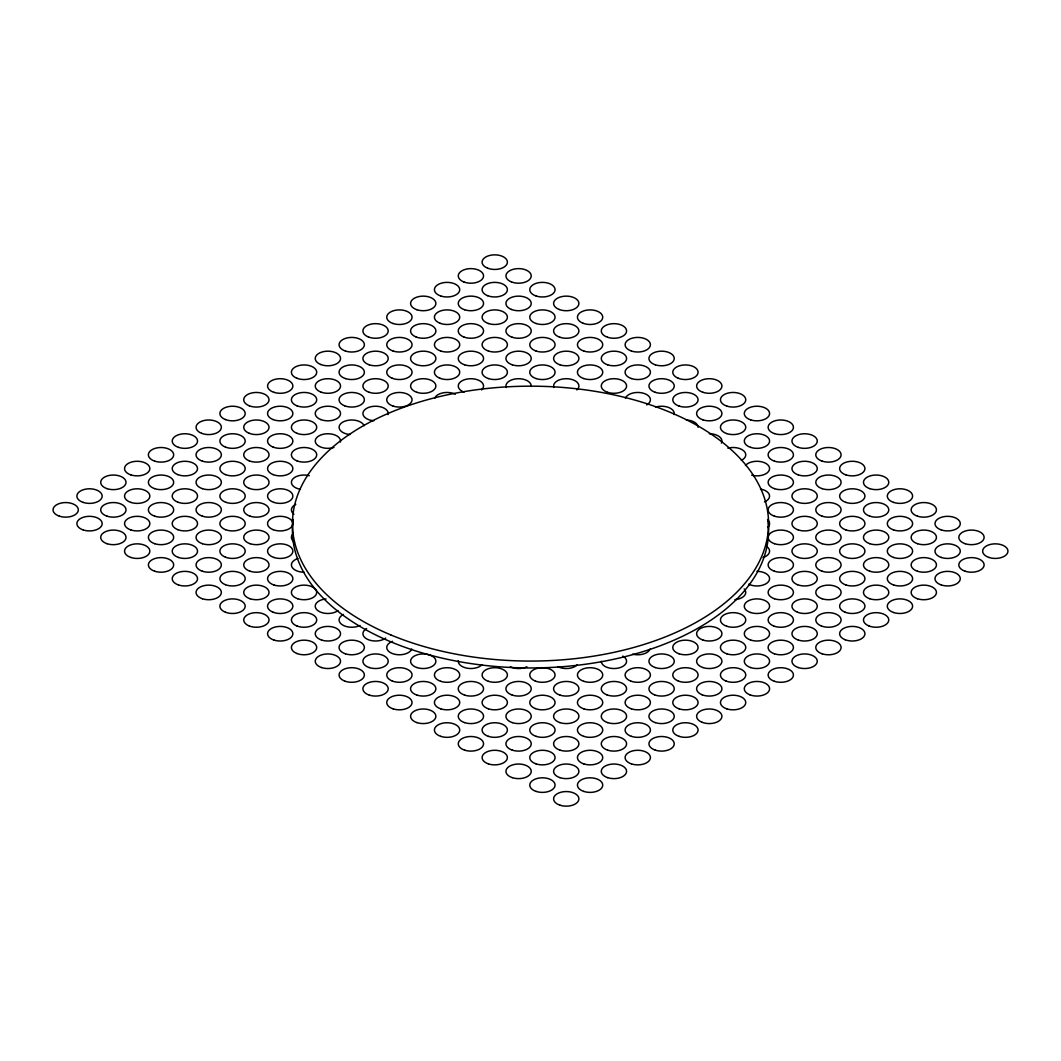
<?xml version="1.0" encoding="UTF-8"?>
<svg xmlns="http://www.w3.org/2000/svg" width="1061" height="1061" viewBox="0 0 1061 1061"><rect width="100%" height="100%" fill="white"/><g stroke="black" fill="none" stroke-linecap="round" stroke-linejoin="round"><path stroke-width="1.5" d="M625.406 398.207A12.639 7.294 0 0 1 643.828 393.352A12.639 7.294 0 0 1 646.706 404.917M655.539 407.119A12.639 7.294 0 0 1 668.815 407.53A12.639 7.294 0 0 1 674.106 414.559M686.334 420.01A12.639 7.294 0 0 1 698.072 427.291M709.278 433.75A12.639 7.294 0 0 1 721.4 443.1M727.859 448.166A12.639 7.294 0 0 1 743.748 450.859A12.639 7.294 0 0 1 741.387 460.328M745.445 465.54A12.639 7.294 0 0 1 762.196 461.933A12.639 7.294 0 0 1 768.443 471.601A12.639 7.294 0 0 1 751.692 475.209M553.908 387.557A12.639 7.294 0 0 1 568.497 378.817A12.639 7.294 0 0 1 576.892 389.944M760.512 489.094A12.639 7.294 0 0 1 769.384 494.797A12.639 7.294 0 0 1 764.517 501.933M506.23 387.557A12.639 7.294 0 0 1 517.675 378.724A12.639 7.294 0 0 1 531.19 386.522M767.58 519.678A12.639 7.294 0 0 1 767.58 527.569M464.081 392.146A12.639 7.294 0 0 1 460.275 382.053A12.639 7.294 0 0 1 477.742 379.865A12.639 7.294 0 0 1 481.548 389.944M766.493 546.362A12.639 7.294 0 0 1 763.005 557.542M434.718 398.207A12.639 7.294 0 0 1 455.355 394.241M756.944 571.362A12.639 7.294 0 0 1 768.787 581.216A12.639 7.294 0 0 1 748.668 584.187M744.199 588.935A12.639 7.294 0 0 1 734.902 599.651M373.764 420.753A12.639 7.294 0 0 1 363.048 412.49A12.639 7.294 0 0 1 377.358 406.297A12.639 7.294 0 0 1 388.074 414.559M349.931 434.506A12.639 7.294 0 0 1 339.096 427.119A12.639 7.294 0 0 1 350.528 420.023A12.639 7.294 0 0 1 364.082 425.74M333.95 447.45A12.639 7.294 0 0 1 315.767 443.1A12.639 7.294 0 0 1 326.987 433.763A12.639 7.294 0 0 1 340.409 442.092M650.114 649.027A12.639 7.294 0 0 1 632.515 654.12M300.488 489.333A12.639 7.294 0 0 1 292.213 479.784A12.639 7.294 0 0 1 309.308 475.699M622.86 656.083A12.639 7.294 0 0 1 618.762 667.979A12.639 7.294 0 0 1 601.282 661.242M293.937 514.227A12.639 7.294 0 0 1 295.78 504.346M577.343 664.73A12.639 7.294 0 0 1 557.98 666.759M294.507 542.158A12.639 7.294 0 0 1 293.42 533.431M526.866 666.759A12.639 7.294 0 0 1 510.301 666.759M304.056 572.197A12.639 7.294 0 0 1 291.802 566.707A12.639 7.294 0 0 1 297.995 558.497M481.999 664.73A12.639 7.294 0 0 1 467.344 668.244A12.639 7.294 0 0 1 458.299 660.711M338.008 610.566A12.639 7.294 0 0 1 317.014 609.916A12.639 7.294 0 0 1 326.098 598.961M360.011 625.473A12.639 7.294 0 0 1 342.172 624.73A12.639 7.294 0 0 1 343.446 614.438M385.687 638.085A12.639 7.294 0 0 1 367.292 639.226A12.639 7.294 0 0 1 366.629 628.55M411.748 649.027A12.639 7.294 0 0 1 392.185 653.47A12.639 7.294 0 0 1 392.57 641.335M767.806 519.452A238.075 137.453 0 0 1 530.5 667.953A238.075 137.453 0 0 1 293.194 519.452M487.662 268.194A12.639 7.294 0 0 0 507.357 262.664A12.639 7.294 0 0 0 489.227 255.582A12.639 7.294 0 0 0 487.662 268.194M511.495 281.947A12.639 7.294 0 0 0 531.19 276.43A12.639 7.294 0 0 0 513.06 269.348A12.639 7.294 0 0 0 511.495 281.947M536.097 295.992A12.639 7.294 0 0 0 555.062 289.666A12.639 7.294 0 0 0 536.097 283.353A12.639 7.294 0 0 0 536.097 295.992M559.174 309.48A12.639 7.294 0 0 0 578.868 303.95A12.639 7.294 0 0 0 560.725 296.868A12.639 7.294 0 0 0 559.174 309.48M583.006 323.234A12.639 7.294 0 0 0 602.701 317.716A12.639 7.294 0 0 0 584.571 310.621A12.639 7.294 0 0 0 583.006 323.234M607.608 337.279A12.639 7.294 0 0 0 626.574 330.952A12.639 7.294 0 0 0 607.608 324.639A12.639 7.294 0 0 0 607.608 337.279M631.441 351.032A12.639 7.294 0 0 0 650.406 344.719A12.639 7.294 0 0 0 631.441 338.393A12.639 7.294 0 0 0 631.441 351.032M655.274 364.798A12.639 7.294 0 0 0 674.239 358.472A12.639 7.294 0 0 0 655.274 352.159A12.639 7.294 0 0 0 655.274 364.798M678.35 378.286A12.639 7.294 0 0 0 698.045 372.756A12.639 7.294 0 0 0 679.915 365.674A12.639 7.294 0 0 0 678.35 378.286M702.952 392.318A12.639 7.294 0 0 0 721.918 386.005A12.639 7.294 0 0 0 702.952 379.679A12.639 7.294 0 0 0 702.952 392.318M726.785 406.084A12.639 7.294 0 0 0 745.75 399.758A12.639 7.294 0 0 0 726.785 393.445A12.639 7.294 0 0 0 726.785 406.084M750.631 419.851A12.639 7.294 0 0 0 769.583 413.525A12.639 7.294 0 0 0 750.631 407.199A12.639 7.294 0 0 0 750.631 419.851M774.464 433.604A12.639 7.294 0 0 0 793.429 427.291A12.639 7.294 0 0 0 774.464 420.965A12.639 7.294 0 0 0 774.464 433.604M798.296 447.371A12.639 7.294 0 0 0 817.262 441.044A12.639 7.294 0 0 0 798.296 434.731A12.639 7.294 0 0 0 798.296 447.371M822.129 461.137A12.639 7.294 0 0 0 841.094 454.811A12.639 7.294 0 0 0 822.129 448.485A12.639 7.294 0 0 0 822.129 461.137M845.975 474.89A12.639 7.294 0 0 0 864.927 468.577A12.639 7.294 0 0 0 845.975 462.251A12.639 7.294 0 0 0 845.975 474.89M869.808 488.657A12.639 7.294 0 0 0 888.773 482.331A12.639 7.294 0 0 0 869.808 476.018A12.639 7.294 0 0 0 869.808 488.657M893.641 502.41A12.639 7.294 0 0 0 912.606 496.097A12.639 7.294 0 0 0 893.641 489.771A12.639 7.294 0 0 0 893.641 502.41M917.473 516.176A12.639 7.294 0 0 0 936.439 509.864A12.639 7.294 0 0 0 917.473 503.537A12.639 7.294 0 0 0 917.473 516.176M941.319 529.943A12.639 7.294 0 0 0 960.271 523.617A12.639 7.294 0 0 0 941.319 517.304A12.639 7.294 0 0 0 941.319 529.943M965.152 543.696A12.639 7.294 0 0 0 984.117 537.383A12.639 7.294 0 0 0 965.152 531.057A12.639 7.294 0 0 0 965.152 543.696M988.985 557.463A12.639 7.294 0 0 0 1007.95 551.136A12.639 7.294 0 0 0 988.985 544.823A12.639 7.294 0 0 0 988.985 557.463M463.829 281.947A12.639 7.294 0 0 0 483.524 276.43A12.639 7.294 0 0 0 465.381 269.348A12.639 7.294 0 0 0 463.829 281.947M487.662 295.714A12.639 7.294 0 0 0 507.357 290.183A12.639 7.294 0 0 0 489.227 283.101A12.639 7.294 0 0 0 487.662 295.714M511.495 309.48A12.639 7.294 0 0 0 531.19 303.95A12.639 7.294 0 0 0 513.06 296.868A12.639 7.294 0 0 0 511.495 309.48M536.097 323.512A12.639 7.294 0 0 0 555.062 317.186A12.639 7.294 0 0 0 536.097 310.873A12.639 7.294 0 0 0 536.097 323.512M559.929 337.279A12.639 7.294 0 0 0 578.895 330.952A12.639 7.294 0 0 0 559.929 324.639A12.639 7.294 0 0 0 559.929 337.279M583.775 351.032A12.639 7.294 0 0 0 602.728 344.719A12.639 7.294 0 0 0 583.775 338.393A12.639 7.294 0 0 0 583.775 351.032M607.608 364.798A12.639 7.294 0 0 0 626.574 358.472A12.639 7.294 0 0 0 607.608 352.159A12.639 7.294 0 0 0 607.608 364.798M631.441 378.565A12.639 7.294 0 0 0 650.406 372.239A12.639 7.294 0 0 0 631.441 365.912A12.639 7.294 0 0 0 631.441 378.565M655.274 392.318A12.639 7.294 0 0 0 674.239 386.005A12.639 7.294 0 0 0 655.274 379.679A12.639 7.294 0 0 0 655.274 392.318M679.12 406.084A12.639 7.294 0 0 0 698.072 399.758A12.639 7.294 0 0 0 679.12 393.445A12.639 7.294 0 0 0 679.12 406.084M702.952 419.851A12.639 7.294 0 0 0 721.918 413.525A12.639 7.294 0 0 0 702.952 407.199A12.639 7.294 0 0 0 702.952 419.851M726.785 433.604A12.639 7.294 0 0 0 745.75 427.291A12.639 7.294 0 0 0 726.785 420.965A12.639 7.294 0 0 0 726.785 433.604M750.631 447.371A12.639 7.294 0 0 0 769.583 441.044A12.639 7.294 0 0 0 750.631 434.731A12.639 7.294 0 0 0 750.631 447.371M774.464 461.137A12.639 7.294 0 0 0 793.429 454.811A12.639 7.294 0 0 0 774.464 448.485A12.639 7.294 0 0 0 774.464 461.137M798.296 474.89A12.639 7.294 0 0 0 817.262 468.577A12.639 7.294 0 0 0 798.296 462.251A12.639 7.294 0 0 0 798.296 474.89M822.129 488.657A12.639 7.294 0 0 0 841.094 482.331A12.639 7.294 0 0 0 822.129 476.018A12.639 7.294 0 0 0 822.129 488.657M845.975 502.41A12.639 7.294 0 0 0 864.927 496.097A12.639 7.294 0 0 0 845.975 489.771A12.639 7.294 0 0 0 845.975 502.41M869.808 516.176A12.639 7.294 0 0 0 888.773 509.864A12.639 7.294 0 0 0 869.808 503.537A12.639 7.294 0 0 0 869.808 516.176M893.641 529.943A12.639 7.294 0 0 0 912.606 523.617A12.639 7.294 0 0 0 893.641 517.304A12.639 7.294 0 0 0 893.641 529.943M917.473 543.696A12.639 7.294 0 0 0 936.439 537.383A12.639 7.294 0 0 0 917.473 531.057A12.639 7.294 0 0 0 917.473 543.696M941.319 557.463A12.639 7.294 0 0 0 960.271 551.136A12.639 7.294 0 0 0 941.319 544.823A12.639 7.294 0 0 0 941.319 557.463M965.152 571.229A12.639 7.294 0 0 0 984.117 564.903A12.639 7.294 0 0 0 965.152 558.59A12.639 7.294 0 0 0 965.152 571.229M440.753 295.992A12.639 7.294 0 0 0 459.718 289.666A12.639 7.294 0 0 0 440.753 283.353A12.639 7.294 0 0 0 440.753 295.992M464.585 309.746A12.639 7.294 0 0 0 483.551 303.433A12.639 7.294 0 0 0 464.585 297.107A12.639 7.294 0 0 0 464.585 309.746M488.431 323.512A12.639 7.294 0 0 0 507.383 317.186A12.639 7.294 0 0 0 488.431 310.873A12.639 7.294 0 0 0 488.431 323.512M512.264 337.279A12.639 7.294 0 0 0 531.229 330.952A12.639 7.294 0 0 0 512.264 324.639A12.639 7.294 0 0 0 512.264 337.279M536.097 351.032A12.639 7.294 0 0 0 555.062 344.719A12.639 7.294 0 0 0 536.097 338.393A12.639 7.294 0 0 0 536.097 351.032M559.929 364.798A12.639 7.294 0 0 0 578.895 358.472A12.639 7.294 0 0 0 559.929 352.159A12.639 7.294 0 0 0 559.929 364.798M583.775 378.565A12.639 7.294 0 0 0 602.728 372.239A12.639 7.294 0 0 0 583.775 365.912A12.639 7.294 0 0 0 583.775 378.565M607.608 392.318A12.639 7.294 0 0 0 626.574 386.005A12.639 7.294 0 0 0 607.608 379.679A12.639 7.294 0 0 0 607.608 392.318M774.464 488.657A12.639 7.294 0 0 0 793.429 482.331A12.639 7.294 0 0 0 774.464 476.018A12.639 7.294 0 0 0 774.464 488.657M798.296 502.41A12.639 7.294 0 0 0 817.262 496.097A12.639 7.294 0 0 0 798.296 489.771A12.639 7.294 0 0 0 798.296 502.41M822.129 516.176A12.639 7.294 0 0 0 841.094 509.864A12.639 7.294 0 0 0 822.129 503.537A12.639 7.294 0 0 0 822.129 516.176M845.975 529.943A12.639 7.294 0 0 0 864.927 523.617A12.639 7.294 0 0 0 845.975 517.304A12.639 7.294 0 0 0 845.975 529.943M869.808 543.696A12.639 7.294 0 0 0 888.773 537.383A12.639 7.294 0 0 0 869.808 531.057A12.639 7.294 0 0 0 869.808 543.696M893.641 557.463A12.639 7.294 0 0 0 912.606 551.136A12.639 7.294 0 0 0 893.641 544.823A12.639 7.294 0 0 0 893.641 557.463M917.473 571.229A12.639 7.294 0 0 0 936.439 564.903A12.639 7.294 0 0 0 917.473 558.59A12.639 7.294 0 0 0 917.473 571.229M941.319 584.982A12.639 7.294 0 0 0 960.271 578.669A12.639 7.294 0 0 0 941.319 572.343A12.639 7.294 0 0 0 941.319 584.982M416.92 309.746A12.639 7.294 0 0 0 435.872 303.433A12.639 7.294 0 0 0 416.92 297.107A12.639 7.294 0 0 0 416.92 309.746M439.983 323.234A12.639 7.294 0 0 0 459.678 317.716A12.639 7.294 0 0 0 441.548 310.621A12.639 7.294 0 0 0 439.983 323.234M463.829 337A12.639 7.294 0 0 0 483.524 331.47A12.639 7.294 0 0 0 465.381 324.387A12.639 7.294 0 0 0 463.829 337M488.431 351.032A12.639 7.294 0 0 0 507.383 344.719A12.639 7.294 0 0 0 488.431 338.393A12.639 7.294 0 0 0 488.431 351.032M512.264 364.798A12.639 7.294 0 0 0 531.229 358.472A12.639 7.294 0 0 0 512.264 352.159A12.639 7.294 0 0 0 512.264 364.798M536.097 378.565A12.639 7.294 0 0 0 555.062 372.239A12.639 7.294 0 0 0 536.097 365.912A12.639 7.294 0 0 0 536.097 378.565M774.464 516.176A12.639 7.294 0 0 0 793.429 509.864A12.639 7.294 0 0 0 774.464 503.537A12.639 7.294 0 0 0 774.464 516.176M798.296 529.943A12.639 7.294 0 0 0 817.262 523.617A12.639 7.294 0 0 0 798.296 517.304A12.639 7.294 0 0 0 798.296 529.943M822.129 543.696A12.639 7.294 0 0 0 841.094 537.383A12.639 7.294 0 0 0 822.129 531.057A12.639 7.294 0 0 0 822.129 543.696M845.975 557.463A12.639 7.294 0 0 0 864.927 551.136A12.639 7.294 0 0 0 845.975 544.823A12.639 7.294 0 0 0 845.975 557.463M869.808 571.229A12.639 7.294 0 0 0 888.773 564.903A12.639 7.294 0 0 0 869.808 558.59A12.639 7.294 0 0 0 869.808 571.229M893.641 584.982A12.639 7.294 0 0 0 912.606 578.669A12.639 7.294 0 0 0 893.641 572.343A12.639 7.294 0 0 0 893.641 584.982M917.473 598.749A12.639 7.294 0 0 0 936.439 592.423A12.639 7.294 0 0 0 917.473 586.11A12.639 7.294 0 0 0 917.473 598.749M393.074 323.512A12.639 7.294 0 0 0 412.039 317.186A12.639 7.294 0 0 0 393.074 310.873A12.639 7.294 0 0 0 393.074 323.512M416.151 337A12.639 7.294 0 0 0 435.846 331.47A12.639 7.294 0 0 0 417.716 324.387A12.639 7.294 0 0 0 416.151 337M440.753 351.032A12.639 7.294 0 0 0 459.718 344.719A12.639 7.294 0 0 0 440.753 338.393A12.639 7.294 0 0 0 440.753 351.032M464.585 364.798A12.639 7.294 0 0 0 483.551 358.472A12.639 7.294 0 0 0 464.585 352.159A12.639 7.294 0 0 0 464.585 364.798M488.431 378.565A12.639 7.294 0 0 0 507.383 372.239A12.639 7.294 0 0 0 488.431 365.912A12.639 7.294 0 0 0 488.431 378.565M774.464 543.696A12.639 7.294 0 0 0 793.429 537.383A12.639 7.294 0 0 0 774.464 531.057A12.639 7.294 0 0 0 774.464 543.696M798.296 557.463A12.639 7.294 0 0 0 817.262 551.136A12.639 7.294 0 0 0 798.296 544.823A12.639 7.294 0 0 0 798.296 557.463M822.129 571.229A12.639 7.294 0 0 0 841.094 564.903A12.639 7.294 0 0 0 822.129 558.59A12.639 7.294 0 0 0 822.129 571.229M845.975 584.982A12.639 7.294 0 0 0 864.927 578.669A12.639 7.294 0 0 0 845.975 572.343A12.639 7.294 0 0 0 845.975 584.982M869.808 598.749A12.639 7.294 0 0 0 888.773 592.423A12.639 7.294 0 0 0 869.808 586.11A12.639 7.294 0 0 0 869.808 598.749M893.641 612.515A12.639 7.294 0 0 0 912.606 606.189A12.639 7.294 0 0 0 893.641 599.863A12.639 7.294 0 0 0 893.641 612.515M368.472 337A12.639 7.294 0 0 0 388.167 331.47A12.639 7.294 0 0 0 370.037 324.387A12.639 7.294 0 0 0 368.472 337M393.074 351.032A12.639 7.294 0 0 0 412.039 344.719A12.639 7.294 0 0 0 393.074 338.393A12.639 7.294 0 0 0 393.074 351.032M416.151 364.52A12.639 7.294 0 0 0 435.846 359.003A12.639 7.294 0 0 0 417.716 351.907A12.639 7.294 0 0 0 416.151 364.52M439.983 378.286A12.639 7.294 0 0 0 459.678 372.756A12.639 7.294 0 0 0 441.548 365.674A12.639 7.294 0 0 0 439.983 378.286M774.464 571.229A12.639 7.294 0 0 0 793.429 564.903A12.639 7.294 0 0 0 774.464 558.59A12.639 7.294 0 0 0 774.464 571.229M797.527 584.704A12.639 7.294 0 0 0 817.222 579.187A12.639 7.294 0 0 0 799.092 572.104A12.639 7.294 0 0 0 797.527 584.704M822.129 598.749A12.639 7.294 0 0 0 841.094 592.423A12.639 7.294 0 0 0 822.129 586.11A12.639 7.294 0 0 0 822.129 598.749M845.206 612.237A12.639 7.294 0 0 0 864.901 606.706A12.639 7.294 0 0 0 846.771 599.624A12.639 7.294 0 0 0 845.206 612.237M869.039 625.99A12.639 7.294 0 0 0 888.733 620.473A12.639 7.294 0 0 0 870.604 613.391A12.639 7.294 0 0 0 869.039 625.99M345.409 351.032A12.639 7.294 0 0 0 364.374 344.719A12.639 7.294 0 0 0 345.409 338.393A12.639 7.294 0 0 0 345.409 351.032M369.241 364.798A12.639 7.294 0 0 0 388.207 358.472A12.639 7.294 0 0 0 369.241 352.159A12.639 7.294 0 0 0 369.241 364.798M392.318 378.286A12.639 7.294 0 0 0 412.013 372.756A12.639 7.294 0 0 0 393.883 365.674A12.639 7.294 0 0 0 392.318 378.286M416.92 392.318A12.639 7.294 0 0 0 435.872 386.005A12.639 7.294 0 0 0 416.92 379.679A12.639 7.294 0 0 0 416.92 392.318M774.464 598.749A12.639 7.294 0 0 0 793.429 592.423A12.639 7.294 0 0 0 774.464 586.11A12.639 7.294 0 0 0 774.464 598.749M797.527 612.237A12.639 7.294 0 0 0 817.222 606.706A12.639 7.294 0 0 0 799.092 599.624A12.639 7.294 0 0 0 797.527 612.237M821.373 625.99A12.639 7.294 0 0 0 841.068 620.473A12.639 7.294 0 0 0 822.925 613.391A12.639 7.294 0 0 0 821.373 625.99M845.206 639.756A12.639 7.294 0 0 0 864.901 634.239A12.639 7.294 0 0 0 846.771 627.144A12.639 7.294 0 0 0 845.206 639.756M320.807 364.52A12.639 7.294 0 0 0 340.501 359.003A12.639 7.294 0 0 0 322.372 351.907A12.639 7.294 0 0 0 320.807 364.52M345.409 378.565A12.639 7.294 0 0 0 364.374 372.239A12.639 7.294 0 0 0 345.409 365.912A12.639 7.294 0 0 0 345.409 378.565M369.241 392.318A12.639 7.294 0 0 0 388.207 386.005A12.639 7.294 0 0 0 369.241 379.679A12.639 7.294 0 0 0 369.241 392.318M393.074 406.084A12.639 7.294 0 0 0 412.039 399.758A12.639 7.294 0 0 0 393.074 393.445A12.639 7.294 0 0 0 393.074 406.084M750.631 612.515A12.639 7.294 0 0 0 769.583 606.189A12.639 7.294 0 0 0 750.631 599.863A12.639 7.294 0 0 0 750.631 612.515M773.694 625.99A12.639 7.294 0 0 0 793.389 620.473A12.639 7.294 0 0 0 775.259 613.391A12.639 7.294 0 0 0 773.694 625.99M798.296 640.035A12.639 7.294 0 0 0 817.262 633.709A12.639 7.294 0 0 0 798.296 627.396A12.639 7.294 0 0 0 798.296 640.035M822.129 653.801A12.639 7.294 0 0 0 841.094 647.475A12.639 7.294 0 0 0 822.129 641.149A12.639 7.294 0 0 0 822.129 653.801M296.974 378.286A12.639 7.294 0 0 0 316.669 372.756A12.639 7.294 0 0 0 298.526 365.674A12.639 7.294 0 0 0 296.974 378.286M320.807 392.04A12.639 7.294 0 0 0 340.501 386.522A12.639 7.294 0 0 0 322.372 379.44A12.639 7.294 0 0 0 320.807 392.04M344.639 405.806A12.639 7.294 0 0 0 364.334 400.289A12.639 7.294 0 0 0 346.204 393.193A12.639 7.294 0 0 0 344.639 405.806M726.785 626.269A12.639 7.294 0 0 0 745.75 619.956A12.639 7.294 0 0 0 726.785 613.629A12.639 7.294 0 0 0 726.785 626.269M750.631 640.035A12.639 7.294 0 0 0 769.583 633.709A12.639 7.294 0 0 0 750.631 627.396A12.639 7.294 0 0 0 750.631 640.035M774.464 653.801A12.639 7.294 0 0 0 793.429 647.475A12.639 7.294 0 0 0 774.464 641.149A12.639 7.294 0 0 0 774.464 653.801M798.296 667.555A12.639 7.294 0 0 0 817.262 661.242A12.639 7.294 0 0 0 798.296 654.916A12.639 7.294 0 0 0 798.296 667.555M273.897 392.318A12.639 7.294 0 0 0 292.863 386.005A12.639 7.294 0 0 0 273.897 379.679A12.639 7.294 0 0 0 273.897 392.318M296.974 405.806A12.639 7.294 0 0 0 316.669 400.289A12.639 7.294 0 0 0 298.526 393.193A12.639 7.294 0 0 0 296.974 405.806M320.807 419.572A12.639 7.294 0 0 0 340.501 414.042A12.639 7.294 0 0 0 322.372 406.96A12.639 7.294 0 0 0 320.807 419.572M702.952 640.035A12.639 7.294 0 0 0 721.918 633.709A12.639 7.294 0 0 0 702.952 627.396A12.639 7.294 0 0 0 702.952 640.035M726.785 653.801A12.639 7.294 0 0 0 745.75 647.475A12.639 7.294 0 0 0 726.785 641.149A12.639 7.294 0 0 0 726.785 653.801M750.631 667.555A12.639 7.294 0 0 0 769.583 661.242A12.639 7.294 0 0 0 750.631 654.916A12.639 7.294 0 0 0 750.631 667.555M774.464 681.321A12.639 7.294 0 0 0 793.429 674.995A12.639 7.294 0 0 0 774.464 668.682A12.639 7.294 0 0 0 774.464 681.321M249.295 405.806A12.639 7.294 0 0 0 268.99 400.289A12.639 7.294 0 0 0 250.86 393.193A12.639 7.294 0 0 0 249.295 405.806M273.128 419.572A12.639 7.294 0 0 0 292.823 414.042A12.639 7.294 0 0 0 274.693 406.96A12.639 7.294 0 0 0 273.128 419.572M296.974 433.326A12.639 7.294 0 0 0 316.669 427.808A12.639 7.294 0 0 0 298.526 420.726A12.639 7.294 0 0 0 296.974 433.326M679.12 653.801A12.639 7.294 0 0 0 698.072 647.475A12.639 7.294 0 0 0 679.12 641.149A12.639 7.294 0 0 0 679.12 653.801M702.952 667.555A12.639 7.294 0 0 0 721.918 661.242A12.639 7.294 0 0 0 702.952 654.916A12.639 7.294 0 0 0 702.952 667.555M726.029 681.043A12.639 7.294 0 0 0 745.724 675.525A12.639 7.294 0 0 0 727.581 668.43A12.639 7.294 0 0 0 726.029 681.043M749.862 694.809A12.639 7.294 0 0 0 769.557 689.279A12.639 7.294 0 0 0 751.427 682.196A12.639 7.294 0 0 0 749.862 694.809M225.462 419.572A12.639 7.294 0 0 0 245.157 414.042A12.639 7.294 0 0 0 227.027 406.96A12.639 7.294 0 0 0 225.462 419.572M249.295 433.326A12.639 7.294 0 0 0 268.99 427.808A12.639 7.294 0 0 0 250.86 420.726A12.639 7.294 0 0 0 249.295 433.326M273.128 447.092A12.639 7.294 0 0 0 292.823 441.575A12.639 7.294 0 0 0 274.693 434.48A12.639 7.294 0 0 0 273.128 447.092M296.974 460.859A12.639 7.294 0 0 0 316.669 455.328A12.639 7.294 0 0 0 298.526 448.246A12.639 7.294 0 0 0 296.974 460.859M655.274 667.555A12.639 7.294 0 0 0 674.239 661.242A12.639 7.294 0 0 0 655.274 654.916A12.639 7.294 0 0 0 655.274 667.555M678.35 681.043A12.639 7.294 0 0 0 698.045 675.525A12.639 7.294 0 0 0 679.915 668.43A12.639 7.294 0 0 0 678.35 681.043M702.183 694.809A12.639 7.294 0 0 0 721.878 689.279A12.639 7.294 0 0 0 703.748 682.196A12.639 7.294 0 0 0 702.183 694.809M726.785 708.841A12.639 7.294 0 0 0 745.75 702.528A12.639 7.294 0 0 0 726.785 696.202A12.639 7.294 0 0 0 726.785 708.841M201.63 433.326A12.639 7.294 0 0 0 221.325 427.808A12.639 7.294 0 0 0 203.181 420.726A12.639 7.294 0 0 0 201.63 433.326M225.462 447.092A12.639 7.294 0 0 0 245.157 441.575A12.639 7.294 0 0 0 227.027 434.48A12.639 7.294 0 0 0 225.462 447.092M249.295 460.859A12.639 7.294 0 0 0 268.99 455.328A12.639 7.294 0 0 0 250.86 448.246A12.639 7.294 0 0 0 249.295 460.859M273.128 474.612A12.639 7.294 0 0 0 292.823 469.095A12.639 7.294 0 0 0 274.693 462.012A12.639 7.294 0 0 0 273.128 474.612M630.672 681.043A12.639 7.294 0 0 0 650.366 675.525A12.639 7.294 0 0 0 632.237 668.43A12.639 7.294 0 0 0 630.672 681.043M654.518 694.809A12.639 7.294 0 0 0 674.212 689.279A12.639 7.294 0 0 0 656.083 682.196A12.639 7.294 0 0 0 654.518 694.809M679.12 708.841A12.639 7.294 0 0 0 698.072 702.528A12.639 7.294 0 0 0 679.12 696.202A12.639 7.294 0 0 0 679.12 708.841M702.183 722.329A12.639 7.294 0 0 0 721.878 716.798A12.639 7.294 0 0 0 703.748 709.716A12.639 7.294 0 0 0 702.183 722.329M178.553 447.371A12.639 7.294 0 0 0 197.518 441.044A12.639 7.294 0 0 0 178.553 434.731A12.639 7.294 0 0 0 178.553 447.371M202.386 461.137A12.639 7.294 0 0 0 221.351 454.811A12.639 7.294 0 0 0 202.386 448.485A12.639 7.294 0 0 0 202.386 461.137M225.462 474.612A12.639 7.294 0 0 0 245.157 469.095A12.639 7.294 0 0 0 227.027 462.012A12.639 7.294 0 0 0 225.462 474.612M249.295 488.378A12.639 7.294 0 0 0 268.99 482.848A12.639 7.294 0 0 0 250.86 475.766A12.639 7.294 0 0 0 249.295 488.378M273.897 502.41A12.639 7.294 0 0 0 292.863 496.097A12.639 7.294 0 0 0 273.897 489.771A12.639 7.294 0 0 0 273.897 502.41M583.775 681.321A12.639 7.294 0 0 0 602.728 674.995A12.639 7.294 0 0 0 583.775 668.682A12.639 7.294 0 0 0 583.775 681.321M606.839 694.809A12.639 7.294 0 0 0 626.534 689.279A12.639 7.294 0 0 0 608.404 682.196A12.639 7.294 0 0 0 606.839 694.809M631.441 708.841A12.639 7.294 0 0 0 650.406 702.528A12.639 7.294 0 0 0 631.441 696.202A12.639 7.294 0 0 0 631.441 708.841M655.274 722.607A12.639 7.294 0 0 0 674.239 716.281A12.639 7.294 0 0 0 655.274 709.968A12.639 7.294 0 0 0 655.274 722.607M679.12 736.361A12.639 7.294 0 0 0 698.072 730.048A12.639 7.294 0 0 0 679.12 723.721A12.639 7.294 0 0 0 679.12 736.361M154.72 461.137A12.639 7.294 0 0 0 173.672 454.811A12.639 7.294 0 0 0 154.72 448.485A12.639 7.294 0 0 0 154.72 461.137M177.784 474.612A12.639 7.294 0 0 0 197.479 469.095A12.639 7.294 0 0 0 179.349 462.012A12.639 7.294 0 0 0 177.784 474.612M202.386 488.657A12.639 7.294 0 0 0 221.351 482.331A12.639 7.294 0 0 0 202.386 476.018A12.639 7.294 0 0 0 202.386 488.657M226.218 502.41A12.639 7.294 0 0 0 245.184 496.097A12.639 7.294 0 0 0 226.218 489.771A12.639 7.294 0 0 0 226.218 502.41M250.064 516.176A12.639 7.294 0 0 0 269.017 509.864A12.639 7.294 0 0 0 250.064 503.537A12.639 7.294 0 0 0 250.064 516.176M273.128 529.664A12.639 7.294 0 0 0 292.823 524.134A12.639 7.294 0 0 0 274.693 517.052A12.639 7.294 0 0 0 273.128 529.664M535.328 681.043A12.639 7.294 0 0 0 555.022 675.525A12.639 7.294 0 0 0 536.893 668.43A12.639 7.294 0 0 0 535.328 681.043M559.929 695.088A12.639 7.294 0 0 0 578.895 688.761A12.639 7.294 0 0 0 559.929 682.435A12.639 7.294 0 0 0 559.929 695.088M583.775 708.841A12.639 7.294 0 0 0 602.728 702.528A12.639 7.294 0 0 0 583.775 696.202A12.639 7.294 0 0 0 583.775 708.841M607.608 722.607A12.639 7.294 0 0 0 626.574 716.281A12.639 7.294 0 0 0 607.608 709.968A12.639 7.294 0 0 0 607.608 722.607M631.441 736.361A12.639 7.294 0 0 0 650.406 730.048A12.639 7.294 0 0 0 631.441 723.721A12.639 7.294 0 0 0 631.441 736.361M655.274 750.127A12.639 7.294 0 0 0 674.239 743.814A12.639 7.294 0 0 0 655.274 737.488A12.639 7.294 0 0 0 655.274 750.127M130.874 474.89A12.639 7.294 0 0 0 149.84 468.577A12.639 7.294 0 0 0 130.874 462.251A12.639 7.294 0 0 0 130.874 474.89M154.72 488.657A12.639 7.294 0 0 0 173.672 482.331A12.639 7.294 0 0 0 154.72 476.018A12.639 7.294 0 0 0 154.72 488.657M177.784 502.145A12.639 7.294 0 0 0 197.479 496.614A12.639 7.294 0 0 0 179.349 489.532A12.639 7.294 0 0 0 177.784 502.145M202.386 516.176A12.639 7.294 0 0 0 221.351 509.864A12.639 7.294 0 0 0 202.386 503.537A12.639 7.294 0 0 0 202.386 516.176M225.462 529.664A12.639 7.294 0 0 0 245.157 524.134A12.639 7.294 0 0 0 227.027 517.052A12.639 7.294 0 0 0 225.462 529.664M250.064 543.696A12.639 7.294 0 0 0 269.017 537.383A12.639 7.294 0 0 0 250.064 531.057A12.639 7.294 0 0 0 250.064 543.696M273.897 557.463A12.639 7.294 0 0 0 292.863 551.136A12.639 7.294 0 0 0 273.897 544.823A12.639 7.294 0 0 0 273.897 557.463M488.431 681.321A12.639 7.294 0 0 0 507.383 674.995A12.639 7.294 0 0 0 488.431 668.682A12.639 7.294 0 0 0 488.431 681.321M512.264 695.088A12.639 7.294 0 0 0 531.229 688.761A12.639 7.294 0 0 0 512.264 682.435A12.639 7.294 0 0 0 512.264 695.088M535.328 708.562A12.639 7.294 0 0 0 555.022 703.045A12.639 7.294 0 0 0 536.893 695.963A12.639 7.294 0 0 0 535.328 708.562M559.929 722.607A12.639 7.294 0 0 0 578.895 716.281A12.639 7.294 0 0 0 559.929 709.968A12.639 7.294 0 0 0 559.929 722.607M583.775 736.361A12.639 7.294 0 0 0 602.728 730.048A12.639 7.294 0 0 0 583.775 723.721A12.639 7.294 0 0 0 583.775 736.361M607.608 750.127A12.639 7.294 0 0 0 626.574 743.814A12.639 7.294 0 0 0 607.608 737.488A12.639 7.294 0 0 0 607.608 750.127M631.441 763.893A12.639 7.294 0 0 0 650.406 757.567A12.639 7.294 0 0 0 631.441 751.254A12.639 7.294 0 0 0 631.441 763.893M107.042 488.657A12.639 7.294 0 0 0 126.007 482.331A12.639 7.294 0 0 0 107.042 476.018A12.639 7.294 0 0 0 107.042 488.657M130.874 502.41A12.639 7.294 0 0 0 149.84 496.097A12.639 7.294 0 0 0 130.874 489.771A12.639 7.294 0 0 0 130.874 502.41M154.72 516.176A12.639 7.294 0 0 0 173.672 509.864A12.639 7.294 0 0 0 154.72 503.537A12.639 7.294 0 0 0 154.72 516.176M177.784 529.664A12.639 7.294 0 0 0 197.479 524.134A12.639 7.294 0 0 0 179.349 517.052A12.639 7.294 0 0 0 177.784 529.664M202.386 543.696A12.639 7.294 0 0 0 221.351 537.383A12.639 7.294 0 0 0 202.386 531.057A12.639 7.294 0 0 0 202.386 543.696M225.462 557.184A12.639 7.294 0 0 0 245.157 551.667A12.639 7.294 0 0 0 227.027 544.572A12.639 7.294 0 0 0 225.462 557.184M250.064 571.229A12.639 7.294 0 0 0 269.017 564.903A12.639 7.294 0 0 0 250.064 558.59A12.639 7.294 0 0 0 250.064 571.229M273.897 584.982A12.639 7.294 0 0 0 292.863 578.669A12.639 7.294 0 0 0 273.897 572.343A12.639 7.294 0 0 0 273.897 584.982M297.73 598.749A12.639 7.294 0 0 0 316.695 592.423A12.639 7.294 0 0 0 297.73 586.11A12.639 7.294 0 0 0 297.73 598.749M416.92 667.555A12.639 7.294 0 0 0 435.872 661.242A12.639 7.294 0 0 0 416.92 654.916A12.639 7.294 0 0 0 416.92 667.555M440.753 681.321A12.639 7.294 0 0 0 459.718 674.995A12.639 7.294 0 0 0 440.753 668.682A12.639 7.294 0 0 0 440.753 681.321M464.585 695.088A12.639 7.294 0 0 0 483.551 688.761A12.639 7.294 0 0 0 464.585 682.435A12.639 7.294 0 0 0 464.585 695.088M488.431 708.841A12.639 7.294 0 0 0 507.383 702.528A12.639 7.294 0 0 0 488.431 696.202A12.639 7.294 0 0 0 488.431 708.841M512.264 722.607A12.639 7.294 0 0 0 531.229 716.281A12.639 7.294 0 0 0 512.264 709.968A12.639 7.294 0 0 0 512.264 722.607M536.097 736.361A12.639 7.294 0 0 0 555.062 730.048A12.639 7.294 0 0 0 536.097 723.721A12.639 7.294 0 0 0 536.097 736.361M559.929 750.127A12.639 7.294 0 0 0 578.895 743.814A12.639 7.294 0 0 0 559.929 737.488A12.639 7.294 0 0 0 559.929 750.127M583.775 763.893A12.639 7.294 0 0 0 602.728 757.567A12.639 7.294 0 0 0 583.775 751.254A12.639 7.294 0 0 0 583.775 763.893M607.608 777.647A12.639 7.294 0 0 0 626.574 771.334A12.639 7.294 0 0 0 607.608 765.008A12.639 7.294 0 0 0 607.608 777.647M83.209 502.41A12.639 7.294 0 0 0 102.174 496.097A12.639 7.294 0 0 0 83.209 489.771A12.639 7.294 0 0 0 83.209 502.41M107.042 516.176A12.639 7.294 0 0 0 126.007 509.864A12.639 7.294 0 0 0 107.042 503.537A12.639 7.294 0 0 0 107.042 516.176M130.874 529.943A12.639 7.294 0 0 0 149.84 523.617A12.639 7.294 0 0 0 130.874 517.304A12.639 7.294 0 0 0 130.874 529.943M154.72 543.696A12.639 7.294 0 0 0 173.672 537.383A12.639 7.294 0 0 0 154.72 531.057A12.639 7.294 0 0 0 154.72 543.696M178.553 557.463A12.639 7.294 0 0 0 197.518 551.136A12.639 7.294 0 0 0 178.553 544.823A12.639 7.294 0 0 0 178.553 557.463M202.386 571.229A12.639 7.294 0 0 0 221.351 564.903A12.639 7.294 0 0 0 202.386 558.59A12.639 7.294 0 0 0 202.386 571.229M225.462 584.704A12.639 7.294 0 0 0 245.157 579.187A12.639 7.294 0 0 0 227.027 572.104A12.639 7.294 0 0 0 225.462 584.704M250.064 598.749A12.639 7.294 0 0 0 269.017 592.423A12.639 7.294 0 0 0 250.064 586.11A12.639 7.294 0 0 0 250.064 598.749M273.128 612.237A12.639 7.294 0 0 0 292.823 606.706A12.639 7.294 0 0 0 274.693 599.624A12.639 7.294 0 0 0 273.128 612.237M296.974 625.99A12.639 7.294 0 0 0 316.669 620.473A12.639 7.294 0 0 0 298.526 613.391A12.639 7.294 0 0 0 296.974 625.99M321.576 640.035A12.639 7.294 0 0 0 340.528 633.709A12.639 7.294 0 0 0 321.576 627.396A12.639 7.294 0 0 0 321.576 640.035M345.409 653.801A12.639 7.294 0 0 0 364.374 647.475A12.639 7.294 0 0 0 345.409 641.149A12.639 7.294 0 0 0 345.409 653.801M369.241 667.555A12.639 7.294 0 0 0 388.207 661.242A12.639 7.294 0 0 0 369.241 654.916A12.639 7.294 0 0 0 369.241 667.555M392.318 681.043A12.639 7.294 0 0 0 412.013 675.525A12.639 7.294 0 0 0 393.883 668.43A12.639 7.294 0 0 0 392.318 681.043M416.92 695.088A12.639 7.294 0 0 0 435.872 688.761A12.639 7.294 0 0 0 416.92 682.435A12.639 7.294 0 0 0 416.92 695.088M440.753 708.841A12.639 7.294 0 0 0 459.718 702.528A12.639 7.294 0 0 0 440.753 696.202A12.639 7.294 0 0 0 440.753 708.841M464.585 722.607A12.639 7.294 0 0 0 483.551 716.281A12.639 7.294 0 0 0 464.585 709.968A12.639 7.294 0 0 0 464.585 722.607M488.431 736.361A12.639 7.294 0 0 0 507.383 730.048A12.639 7.294 0 0 0 488.431 723.721A12.639 7.294 0 0 0 488.431 736.361M512.264 750.127A12.639 7.294 0 0 0 531.229 743.814A12.639 7.294 0 0 0 512.264 737.488A12.639 7.294 0 0 0 512.264 750.127M536.097 763.893A12.639 7.294 0 0 0 555.062 757.567A12.639 7.294 0 0 0 536.097 751.254A12.639 7.294 0 0 0 536.097 763.893M559.929 777.647A12.639 7.294 0 0 0 578.895 771.334A12.639 7.294 0 0 0 559.929 765.008A12.639 7.294 0 0 0 559.929 777.647M583.775 791.413A12.639 7.294 0 0 0 602.728 785.087A12.639 7.294 0 0 0 583.775 778.774A12.639 7.294 0 0 0 583.775 791.413M59.376 516.176A12.639 7.294 0 0 0 78.328 509.864A12.639 7.294 0 0 0 59.376 503.537A12.639 7.294 0 0 0 59.376 516.176M83.209 529.943A12.639 7.294 0 0 0 102.174 523.617A12.639 7.294 0 0 0 83.209 517.304A12.639 7.294 0 0 0 83.209 529.943M107.042 543.696A12.639 7.294 0 0 0 126.007 537.383A12.639 7.294 0 0 0 107.042 531.057A12.639 7.294 0 0 0 107.042 543.696M130.874 557.463A12.639 7.294 0 0 0 149.84 551.136A12.639 7.294 0 0 0 130.874 544.823A12.639 7.294 0 0 0 130.874 557.463M154.72 571.229A12.639 7.294 0 0 0 173.672 564.903A12.639 7.294 0 0 0 154.72 558.59A12.639 7.294 0 0 0 154.72 571.229M178.553 584.982A12.639 7.294 0 0 0 197.518 578.669A12.639 7.294 0 0 0 178.553 572.343A12.639 7.294 0 0 0 178.553 584.982M202.386 598.749A12.639 7.294 0 0 0 221.351 592.423A12.639 7.294 0 0 0 202.386 586.11A12.639 7.294 0 0 0 202.386 598.749M225.462 612.237A12.639 7.294 0 0 0 245.157 606.706A12.639 7.294 0 0 0 227.027 599.624A12.639 7.294 0 0 0 225.462 612.237M249.295 625.99A12.639 7.294 0 0 0 268.99 620.473A12.639 7.294 0 0 0 250.86 613.391A12.639 7.294 0 0 0 249.295 625.99M273.897 640.035A12.639 7.294 0 0 0 292.863 633.709A12.639 7.294 0 0 0 273.897 627.396A12.639 7.294 0 0 0 273.897 640.035M296.974 653.523A12.639 7.294 0 0 0 316.669 647.992A12.639 7.294 0 0 0 298.526 640.91A12.639 7.294 0 0 0 296.974 653.523M321.576 667.555A12.639 7.294 0 0 0 340.528 661.242A12.639 7.294 0 0 0 321.576 654.916A12.639 7.294 0 0 0 321.576 667.555M344.639 681.043A12.639 7.294 0 0 0 364.334 675.525A12.639 7.294 0 0 0 346.204 668.43A12.639 7.294 0 0 0 344.639 681.043M369.241 695.088A12.639 7.294 0 0 0 388.207 688.761A12.639 7.294 0 0 0 369.241 682.435A12.639 7.294 0 0 0 369.241 695.088M393.074 708.841A12.639 7.294 0 0 0 412.039 702.528A12.639 7.294 0 0 0 393.074 696.202A12.639 7.294 0 0 0 393.074 708.841M416.92 722.607A12.639 7.294 0 0 0 435.872 716.281A12.639 7.294 0 0 0 416.92 709.968A12.639 7.294 0 0 0 416.92 722.607M440.753 736.361A12.639 7.294 0 0 0 459.718 730.048A12.639 7.294 0 0 0 440.753 723.721A12.639 7.294 0 0 0 440.753 736.361M464.585 750.127A12.639 7.294 0 0 0 483.551 743.814A12.639 7.294 0 0 0 464.585 737.488A12.639 7.294 0 0 0 464.585 750.127M488.431 763.893A12.639 7.294 0 0 0 507.383 757.567A12.639 7.294 0 0 0 488.431 751.254A12.639 7.294 0 0 0 488.431 763.893M512.264 777.647A12.639 7.294 0 0 0 531.229 771.334A12.639 7.294 0 0 0 512.264 765.008A12.639 7.294 0 0 0 512.264 777.647M536.097 791.413A12.639 7.294 0 0 0 555.062 785.087A12.639 7.294 0 0 0 536.097 778.774A12.639 7.294 0 0 0 536.097 791.413M559.929 805.18A12.639 7.294 0 0 0 578.895 798.853A12.639 7.294 0 0 0 559.929 792.54A12.639 7.294 0 0 0 559.929 805.18M390.806 634.916A238.075 137.453 0 0 0 767.302 537.821A238.075 137.453 0 0 0 433.392 398.127A238.075 137.453 0 0 0 390.806 634.916"/></g></svg>
